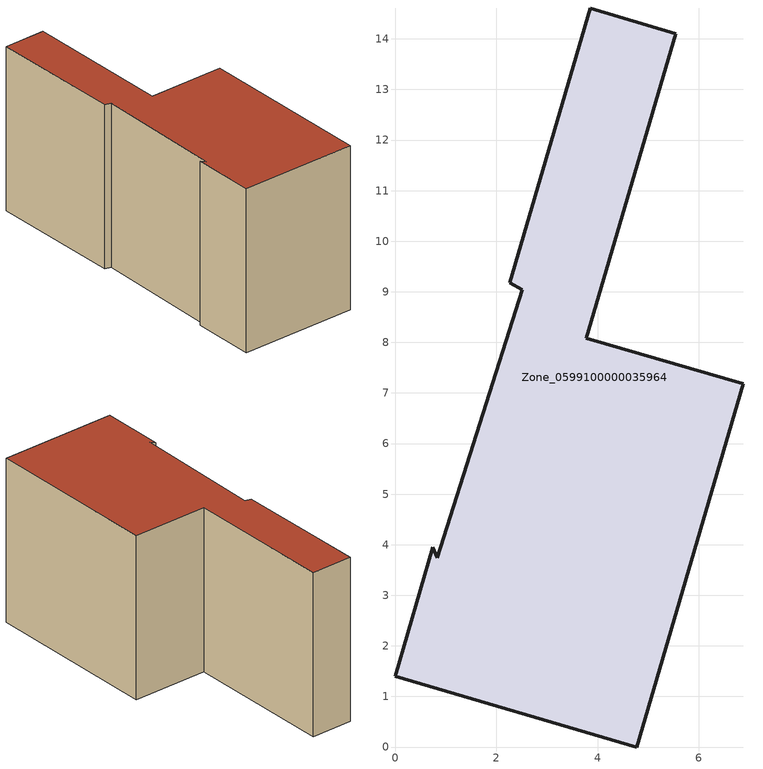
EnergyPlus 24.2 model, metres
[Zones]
Zone_0599100000035964
 floor ground (C_G): 3.78,8.08 6.88,7.18 4.77,0 0,1.4 0.74,3.95 0.83,3.74 2.51,9.04 2.27,9.18 3.85,14.61 5.54,14.1 z0
 wall outside (C_F): 6.88,7.18 3.78,8.08 5.54,14.1 3.85,14.61 2.27,9.18 2.51,9.04 0.83,3.74 0.74,3.95 0,1.4 4.77,0 6.88,7.18 z0:6.96
 roof outside (C_R): 2.51,9.04 0.83,3.74 0.74,3.95 0,1.4 4.77,0 6.88,7.18 3.78,8.08 5.54,14.1 3.85,14.61 2.27,9.18 z6.96
[BUILDING]
Pand.0599100000035964: North Axis=0; Terrain=City; Loads Convergence Tolerance Value=0.04; Temperature Convergence Tolerance Value=0.4; Solar Distribution=FullExterior; Maximum Number of Warmup Days=25; Minimum Number of Warmup Days=1
[Site:Location]
Rotterdam.The.Hague.AP_ZH_NLD Design_Conditions: Latitude=51.96; Longitude=4.45; Time Zone=1; Elevation=-4.5
[SITE:GROUNDTEMPERATURE:BUILDINGSURFACE]
18, 18, 18, 18, 18, 18, 18, 18, 18, 18, 18, 18
[MATERIAL] Thermal Absorptance=0.9; Solar Absorptance=0.7; Visible Absorptance=0.7
Name | Roughness | Thickness | Conductivity | Density | Specific Heat
G.TI.1946 | MediumSmooth | 0.15 | 1 | 540 | 1210
F.TI.1946 | Rough | 0.3 | 0.857143 | 1920 | 840
R.TI.1946 | MediumRough | 0.2 | 0.1 | 1500 | 1000
[CONSTRUCTION]
C_G: G.TI.1946
C_F: F.TI.1946
C_R: R.TI.1946
[ZONE]
Zone_0599100000035964: Type=1; Multiplier=1; Ceiling Height=Autocalculate; Volume=Autocalculate; Floor Area=autocalculate; Part of Total Floor Area=Yes
[ZONEINFILTRATION:DESIGNFLOWRATE]
Infil_Zone_0599100000035964: Zone or ZoneList or Space or SpaceList=Zone_0599100000035964; Schedule=AlwaysOn; Design Flow Rate Calculation Method=Flow/Area; Flow Rate per Floor Area=0.003; Constant Term Coefficient=1; Temperature Term Coefficient=0; Velocity Term Coefficient=0; Velocity Squared Term Coefficient=0
[HVACTEMPLATE:ZONE:IDEALLOADSAIRSYSTEM]
Zone_0599100000035964: Maximum Heating Supply Air Temperature=50; Minimum Cooling Supply Air Temperature=13; Maximum Heating Supply Air Humidity Ratio=0.0156; Minimum Cooling Supply Air Humidity Ratio=0.0077; Heating Limit=NoLimit; Cooling Limit=NoLimit; Dehumidification Control Type=ConstantSensibleHeatRatio; Cooling Sensible Heat Ratio=0.7; Dehumidification Setpoint=60; Humidification Control Type=None; Humidification Setpoint=30; Outdoor Air Method=None; Outdoor Air Flow Rate per Person=0.00944; Outdoor Air Flow Rate per Zone Floor Area=0; Outdoor Air Flow Rate per Zone=0; Demand Controlled Ventilation Type=None; Outdoor Air Economizer Type=NoEconomizer; Heat Recovery Type=None; Sensible Heat Recovery Effectiveness=0.7; Latent Heat Recovery Effectiveness=0.65
[ZONECONTROL:THERMOSTAT]
ThermostatControl_Zone_0599100000035964: Zone or ZoneList=Zone_0599100000035964; Control Type Schedule=DualSetpointControlType; Control 1=Thermostat_Zone_0599100000035964; Temperature Difference Between Cutout And Setpoint=0
[THERMOSTATSETPOINT:DUALSETPOINT]
Thermostat_Zone_0599100000035964: Heating Setpoint Temperature Schedule=HeatingSetpoint_Zone_0599100000035964; Cooling Setpoint Temperature Schedule=CoolingSetpoint_Zone_0599100000035964
[SCHEDULE:COMPACT]
HeatingSetpoint_Zone_0599100000035964: Through: 12/31, For: AllDays, Until: 24:00, 21
CoolingSetpoint_Zone_0599100000035964: Through: 12/31, For: AllDays, Until: 24:00, 24
DualSetpointControlType: Through: 12/31, For: AllDays, Until: 24:00, 4
AlwaysOn: Through: 12/31, For: AllDays, Until: 24:00, 1
